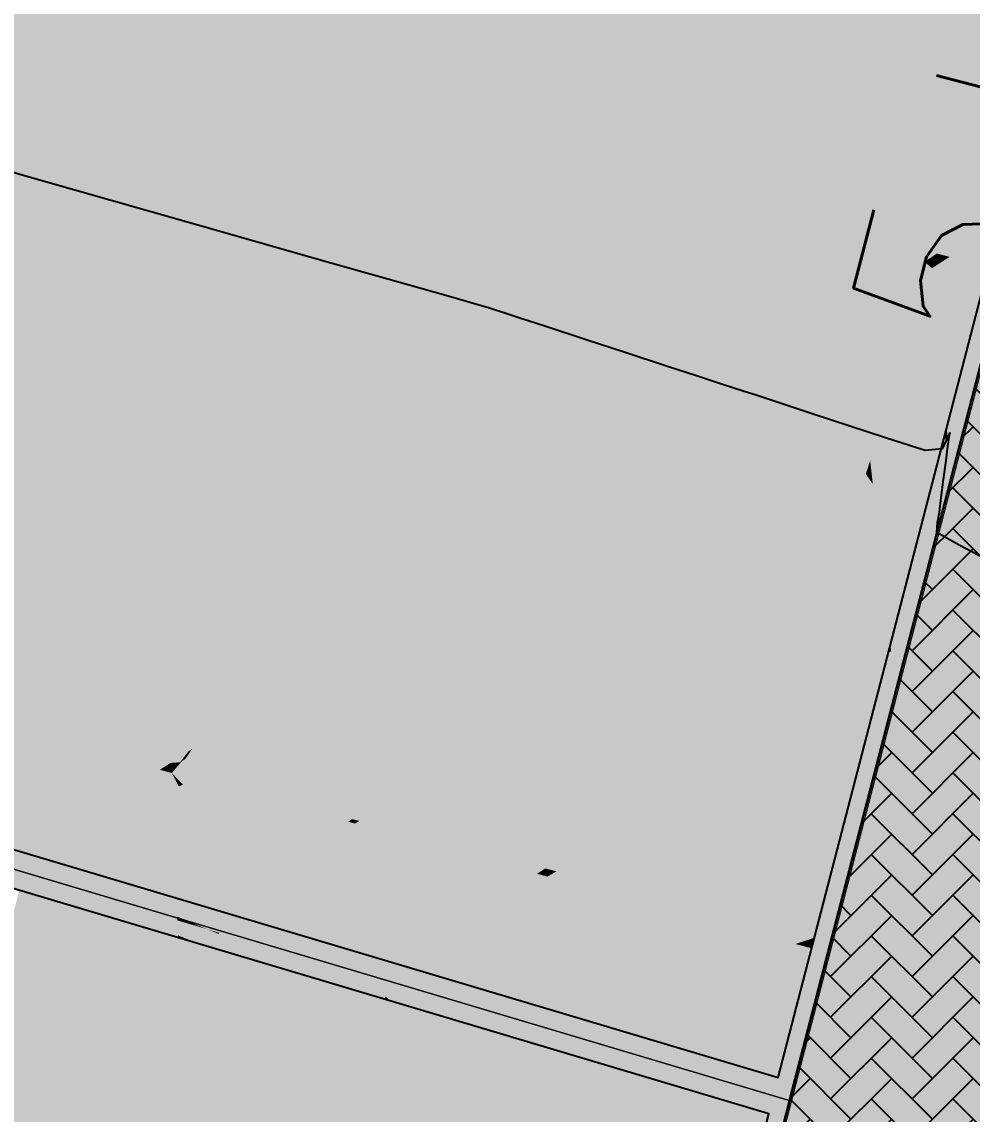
# Model space of a CAD drawing. Header units: millimetres. Extents: x 340454 to 342791, y 6993867 to 6995092.
# Drawn here: x 340758.63 to 340763.66, y 6994481.65 to 6994487.43 of the extents above; entities that cross this region are included whole.
import ezdxf

# ---------------------------------------------------------------- set-up
doc = ezdxf.new("R2010")
doc.units = ezdxf.units.MM
doc.header["$LTSCALE"] = 10
doc.layers.add('_1 TXT_Estaca', color=4, linetype='Continuous', lineweight=30)
for name, color, linetype in [('A-MODELAGEM', 7, 'Continuous'), ('F-HZ-CORREDOR-FEAT', 2, 'Continuous'), ('Lotes', 7, 'Continuous'), ('T-HM-CURVA_INTERMEDIARIA', 45, 'Continuous'), ('TRAMA', 7, 'Continuous'), ('URB-Quadras', 3, 'Continuous')]:
    doc.layers.add(name, color=color, linetype=linetype)
doc.styles.add('Padrao', font='romans.shx', dxfattribs={"height": 1.5})
pattern_1 = [(45, (337861.49948, 6993610.78793), (0, 0.215526147), [0.4572, -0.1524]), (135, (337861.60724, 6993610.8957), (2e-17, 0.215526147), [0.4572, -0.1524])]

msp = doc.modelspace()

# ---------------------------------------------------------------- hatches: boundary and pattern name
at = {"layer": 'TRAMA'}
h = msp.add_hatch(dxfattribs=at)
h.set_pattern_fill('MUDST', color=253, scale=0.8)
h.set_pattern_definition([(0, (340635.80378, 6994418.6693), (0.4, 0.2), [0.2, -0.2, 0, -0.2, 0, -0.2])])
edge = h.paths.add_edge_path()
edge.add_line((340775.2416, 6994463.544), (340773.927, 6994467.4514))
edge.add_line((340773.927, 6994467.4514), (340773.9635, 6994470.0807))
edge.add_line((340773.9635, 6994470.0807), (340774.8764, 6994473.1847))
edge.add_line((340774.8764, 6994473.1847), (340775.2781, 6994475.8504))
edge.add_line((340775.2781, 6994475.8504), (340772.3567, 6994478.4797))
edge.add_line((340772.3567, 6994478.4797), (340772.1113, 6994478.5688))
edge.add_arc((340767.3696, 6994475.5454), 5.6236, -34.9514, 32.52204, ccw=False)
edge.add_arc((340777.8891, 6994467.0811), 7.9004, 138.42555, 185.75499)
edge.add_arc((340763.7674, 6994465.3081), 6.3375, 8.40289, 8.90329, ccw=False)
edge.add_arc((340763.7122, 6994465.6748), 6.3493, -132.91346, 5.05414, ccw=False)
edge.add_line((340759.389, 6994461.0247), (340758.6533, 6994458.1897))
edge.add_arc((340759.3499, 6994458.087), 0.7041, 171.61316, 219.18422)
edge.add_arc((340763.3772, 6994463.7126), 7.6002, 233.00768, 307.83901)
edge.add_arc((340770.7517, 6994453.5096), 5.0003, -10.29083, 122.84783, ccw=False)
edge.add_arc((340781.3976, 6994453.0042), 5.7391, 183.87556, 221.05114)
edge.add_arc((340774.748, 6994446.1866), 3.8318, -82.83535, 52.70984, ccw=False)
edge.add_line((340775.2259, 6994442.3847), (340779.3157, 6994440.2221))
edge.add_line((340779.3157, 6994440.2221), (340785.1272, 6994436.4533))
edge.add_line((340785.1272, 6994436.4533), (340786.6922, 6994435.4383))
edge.add_line((340786.6922, 6994435.4383), (340788.1895, 6994434.0507))
edge.add_line((340788.1895, 6994434.0507), (340789.8327, 6994433.5942))
edge.add_line((340789.8327, 6994433.5942), (340792.4255, 6994434.3976))
edge.add_line((340792.4255, 6994434.3976), (340794.8357, 6994432.9734))
edge.add_line((340794.8357, 6994432.9734), (340795.3493, 6994431.341))
edge.add_line((340795.3493, 6994431.341), (340796.2247, 6994427.2268))
edge.add_line((340796.2247, 6994427.2268), (340803.3064, 6994425.217))
edge.add_line((340803.3064, 6994425.217), (340814.8207, 6994465.865))
edge.add_arc((340823.0025, 6994471.6204), 10.0032, 142.14748, 215.12391, ccw=False)
edge.add_line((340815.104, 6994477.7587), (340815.44, 6994514.818))
edge.add_arc((340798.378, 6994522.6335), 18.7669, 303.1044, 335.38903, ccw=False)
edge.add_line((340808.6278, 6994506.913), (340808.0057, 6994472.3847))
edge.add_line((340808.0057, 6994472.3847), (340798.5128, 6994433.3732))
edge.add_line((340798.5128, 6994433.3732), (340797.6269, 6994433.8187))
edge.add_line((340797.6269, 6994433.8187), (340792.77, 6994436.1193))
edge.add_line((340792.77, 6994436.1193), (340790.9442, 6994439.5885))
edge.add_line((340790.9442, 6994439.5885), (340792.1858, 6994442.5464))
edge.add_line((340792.1858, 6994442.5464), (340790.9442, 6994444.7009))
edge.add_line((340790.9442, 6994444.7009), (340790.2868, 6994446.7459))
edge.add_line((340790.2868, 6994446.7459), (340790.725, 6994449.996))
edge.add_line((340790.725, 6994449.996), (340789.2643, 6994450.3977))
edge.add_line((340789.2643, 6994450.3977), (340786.1969, 6994450.069))
edge.add_line((340786.1969, 6994450.069), (340784.371, 6994449.6673))
edge.add_line((340784.371, 6994449.6673), (340784.9188, 6994447.7319))
edge.add_line((340784.9188, 6994447.7319), (340783.7867, 6994445.5774))
edge.add_line((340783.7867, 6994445.5774), (340782.1434, 6994445.3217))
edge.add_line((340782.1434, 6994445.3217), (340778.163, 6994448.1701))
edge.add_line((340778.163, 6994448.1701), (340777.8709, 6994452.2601))
edge.add_line((340777.8709, 6994452.2601), (340777.177, 6994455.2545))
edge.add_line((340777.177, 6994455.2545), (340776.4467, 6994460.0383))
edge.add_line((340776.4467, 6994460.0383), (340775.2416, 6994463.544))
h = msp.add_hatch(dxfattribs=at)
h.set_pattern_fill('AR-HBONE', color=253, scale=0.0015)
h.set_pattern_definition(pattern_1)
h.paths.add_polyline_path([(340765.9469, 6994489.8765), (340765.6538, 6994489.949), (340765.2686, 6994490.0442), (340764.879, 6994490.1405), (340763.4974, 6994484.817), (340763.9211, 6994484.1399), (340764.3208, 6994483.6107)])
h = msp.add_hatch(dxfattribs=at)
h.set_pattern_fill('AR-HBONE', color=253, scale=0.0015)
h.set_pattern_definition(pattern_1)
h.paths.add_polyline_path([(340764.3208, 6994483.6107), (340763.9211, 6994484.1399), (340763.4974, 6994484.817), (340762.7081, 6994481.7757), (340761.7563, 6994478.1081), (340762.8928, 6994478.1081), (340763.7438, 6994481.3873)])
h = msp.add_hatch(dxfattribs=at)
h.set_pattern_fill('AR-HBONE', color=253, scale=0.0015)
h.set_pattern_definition(pattern_1)
edge = h.paths.add_edge_path()
edge.add_arc((340765.1378, 6994481.2984), 0.5648, 180, 198.81573, ccw=False)
edge.add_arc((340765.1378, 6994481.2984), 0.5648, 132.08707, 180, ccw=False)
edge.add_line((340764.7593, 6994481.7176), (340765.0128, 6994482.6943))
edge.add_line((340765.0128, 6994482.6943), (340764.6283, 6994483.2034))
edge.add_line((340764.6283, 6994483.2034), (340764.1309, 6994481.2868))
edge.add_line((340764.1309, 6994481.2868), (340763.306, 6994478.1081))
edge.add_line((340763.306, 6994478.1081), (340763.8226, 6994478.1081))
edge.add_line((340763.8226, 6994478.1081), (340764.6033, 6994481.1163))

# ---------------------------------------------------------------- linework, layer by layer
at = {"lineweight": 20}
for points in [[(340733.7611, 6994503.5006, -0.020185), (340729.4316, 6994491.6366), (340762.7064, 6994481.7173), (340765.7, 6994493.2524), (340733.7611, 6994503.5006, -0.020627)], [(340759.0065, 6994467.4608), (340762.7064, 6994481.7173), (340729.4316, 6994491.6366, -0.02533), (340722.6396, 6994477.3185), (340759.0065, 6994467.4608)]]:
    msp.add_lwpolyline(points, format="xyb", close=True, dxfattribs=at)
at = {"layer": 'A-MODELAGEM', "color": 161, "linetype": 'Continuous', "lineweight": -3}
for points in [[(340758.5772, 6994489.9271), (340756.895, 6994484.1363), (340759.2328, 6994484.9205)], [(340763.4459, 6994488.7075), (340758.5772, 6994489.9271), (340761.4438, 6994486.0911)], [(340758.5772, 6994489.9271), (340761.4437, 6994486.091), (340761.4438, 6994486.0911)], [(340758.5772, 6994489.9271), (340759.2328, 6994484.9205), (340761.4437, 6994486.091)], [(340763.446, 6994488.7074), (340763.4459, 6994488.7075), (340761.4438, 6994486.0911)], [(340763.446, 6994488.7074), (340761.4438, 6994486.0911), (340761.4443, 6994486.0913)], [(340763.4462, 6994488.707), (340763.446, 6994488.7074), (340761.4443, 6994486.0913)], [(340763.4462, 6994488.707), (340761.4443, 6994486.0913), (340761.4449, 6994486.0917)], [(340763.4465, 6994488.7064), (340763.4462, 6994488.707), (340761.4449, 6994486.0917)], [(340763.4465, 6994488.7064), (340761.4449, 6994486.0917), (340761.4458, 6994486.0921)], [(340763.4469, 6994488.7056), (340763.4465, 6994488.7064), (340761.4458, 6994486.0921)], [(340763.4469, 6994488.7056), (340761.4458, 6994486.0921), (340761.831, 6994486.2961)], [(340763.4469, 6994488.7056), (340761.831, 6994486.2961), (340763.6126, 6994488.4013)], [(340763.6126, 6994488.4013), (340761.831, 6994486.2961), (340762.5053, 6994486.6531)], [(340763.6126, 6994488.4013), (340762.5053, 6994486.6531), (340763.8205, 6994488.0194)], [(340763.8205, 6994488.0194), (340762.5053, 6994486.6531), (340763.8487, 6994487.3643)], [(340763.8487, 6994487.3643), (340762.5053, 6994486.6531), (340763.4014, 6994486.9254)], [(340763.8487, 6994487.3643), (340763.4014, 6994486.9254), (340763.8271, 6994487.2971)], [(340763.8271, 6994487.2971), (340763.4014, 6994486.9254), (340763.766, 6994487.1074)], [(340763.8271, 6994487.2971), (340763.4747, 6994486.2018), (340763.8334, 6994486.1087)], [(340763.766, 6994487.1074), (340763.4014, 6994486.9254), (340763.7528, 6994487.0661)], [(340763.7528, 6994487.0661), (340763.0945, 6994486.6574), (340763.4747, 6994486.2018)], [(340763.7528, 6994487.0661), (340763.4014, 6994486.9254), (340763.0945, 6994486.6574)], [(340763.8316, 6994486.451), (340763.7528, 6994487.0661), (340763.4747, 6994486.2018)], [(340763.4014, 6994486.9254), (340762.5053, 6994486.6531), (340762.1812, 6994486.3164)], [(340763.4014, 6994486.9254), (340762.1812, 6994486.3164), (340763.0945, 6994486.6574)], [(340763.0945, 6994486.6574), (340761.3392, 6994485.1245), (340763.4099, 6994486.1578)], [(340763.0945, 6994486.6574), (340761.6402, 6994485.7544), (340761.3392, 6994485.1245)], [(340763.0945, 6994486.6574), (340762.1812, 6994486.3164), (340761.6402, 6994485.7544)], [(340762.5053, 6994486.6531), (340761.831, 6994486.2961), (340762.1812, 6994486.3164)], [(340763.0945, 6994486.6574), (340763.4099, 6994486.1578), (340763.4747, 6994486.2018)], [(340763.8069, 6994486.3559), (340763.8316, 6994486.451), (340763.4747, 6994486.2018)], [(340763.8069, 6994486.3559), (340763.4747, 6994486.2018), (340763.49, 6994486.1978)], [(340763.8069, 6994486.3559), (340763.49, 6994486.1978), (340763.5424, 6994486.1842)], [(340763.7484, 6994486.1307), (340763.8069, 6994486.3559), (340763.5424, 6994486.1842)], [(340761.831, 6994486.2961), (340761.4458, 6994486.0921), (340761.6047, 6994486.0286)], [(340762.1812, 6994486.3164), (340761.831, 6994486.2961), (340761.6047, 6994486.0286)], [(340762.1812, 6994486.3164), (340761.6047, 6994486.0286), (340761.6402, 6994485.7544)], [(340763.4747, 6994486.2018), (340763.1222, 6994485.1065), (340763.5448, 6994484.9968)], [(340763.4747, 6994486.2018), (340763.4099, 6994486.1578), (340763.4702, 6994486.1879)], [(340763.4702, 6994486.1879), (340763.4099, 6994486.1578), (340763.4496, 6994486.124)], [(340763.4781, 6994486.1425), (340763.4702, 6994486.1879), (340763.4496, 6994486.124)], [(340763.4753, 6994486.1905), (340763.4747, 6994486.2018), (340763.4702, 6994486.1879)], [(340763.4781, 6994486.1425), (340763.4753, 6994486.1905), (340763.4702, 6994486.1879)], [(340763.4747, 6994486.2018), (340763.5448, 6994484.9968), (340763.8334, 6994486.1087)], [(340763.49, 6994486.1978), (340763.4747, 6994486.2018), (340763.4753, 6994486.1905)], [(340763.4781, 6994486.1425), (340763.49, 6994486.1978), (340763.4753, 6994486.1905)], [(340763.5424, 6994486.1842), (340763.49, 6994486.1978), (340763.4781, 6994486.1425)], [(340763.4881, 6994485.9713), (340763.5424, 6994486.1842), (340763.4781, 6994486.1425)], [(340763.7484, 6994486.1307), (340763.5424, 6994486.1842), (340763.4881, 6994485.9713)], [(340763.4099, 6994486.1578), (340761.3392, 6994485.1245), (340761.3892, 6994484.7862)], [(340763.4099, 6994486.1578), (340761.3892, 6994484.7862), (340763.4496, 6994486.124)], [(340763.4496, 6994486.124), (340761.3892, 6994484.7862), (340763.379, 6994485.9045)], [(340763.4881, 6994485.9713), (340763.4496, 6994486.124), (340763.379, 6994485.9045)], [(340763.4881, 6994485.9713), (340763.4781, 6994486.1425), (340763.4496, 6994486.124)], [(340763.5282, 6994485.2821), (340763.7484, 6994486.1307), (340763.4881, 6994485.9713)], [(340763.5319, 6994485.2187), (340763.7484, 6994486.1307), (340763.5282, 6994485.2821)], [(340763.5319, 6994485.2187), (340763.7724, 6994486.1245), (340763.7484, 6994486.1307)], [(340763.8334, 6994486.1087), (340763.5448, 6994484.9968), (340765.5194, 6994484.6459)], [(340761.4437, 6994486.091), (340759.2328, 6994484.9205), (340761.2669, 6994485.8601)], [(340761.4437, 6994486.091), (340761.2669, 6994485.8601), (340761.2671, 6994485.8602)], [(340761.4437, 6994486.091), (340761.2671, 6994485.8602), (340761.2675, 6994485.8603)], [(340761.4443, 6994486.0913), (340761.4438, 6994486.0911), (340761.2675, 6994485.8603)], [(340761.4443, 6994486.0913), (340761.2675, 6994485.8603), (340761.268, 6994485.8606)], [(340761.4438, 6994486.0911), (340761.4437, 6994486.091), (340761.2675, 6994485.8603)], [(340761.4449, 6994486.0917), (340761.4443, 6994486.0913), (340761.268, 6994485.8606)], [(340761.4449, 6994486.0917), (340761.268, 6994485.8606), (340761.2688, 6994485.861)], [(340761.4458, 6994486.0921), (340761.4449, 6994486.0917), (340761.2688, 6994485.861)], [(340761.6047, 6994486.0286), (340761.4458, 6994486.0921), (340761.2688, 6994485.861)], [(340761.6047, 6994486.0286), (340761.2688, 6994485.861), (340761.0762, 6994485.4041)], [(340761.6047, 6994486.0286), (340761.0762, 6994485.4041), (340761.6402, 6994485.7544)], [(340763.5282, 6994485.2821), (340763.4881, 6994485.9713), (340763.379, 6994485.9045)], [(340763.379, 6994485.9045), (340761.3892, 6994484.7862), (340759.8807, 6994483.7623)], [(340763.379, 6994485.9045), (340759.8807, 6994483.7623), (340763.1222, 6994485.1065)], [(340763.5282, 6994485.2821), (340763.379, 6994485.9045), (340763.1222, 6994485.1065)], [(340761.2669, 6994485.8601), (340759.2328, 6994484.9205), (340759.2421, 6994484.8495)], [(340761.2669, 6994485.8601), (340759.2421, 6994484.8495), (340760.7749, 6994485.217)], [(340761.2669, 6994485.8601), (340760.7749, 6994485.217), (340760.775, 6994485.2171)], [(340761.2669, 6994485.8601), (340760.775, 6994485.2171), (340760.7753, 6994485.2173)], [(340761.2675, 6994485.8603), (340761.2671, 6994485.8602), (340760.7753, 6994485.2173)], [(340761.2675, 6994485.8603), (340760.7753, 6994485.2173), (340760.7758, 6994485.2176)], [(340761.2671, 6994485.8602), (340761.2669, 6994485.8601), (340760.7753, 6994485.2173)], [(340761.268, 6994485.8606), (340761.2675, 6994485.8603), (340760.7758, 6994485.2176)], [(340761.268, 6994485.8606), (340760.7758, 6994485.2176), (340760.7765, 6994485.218)], [(340761.2688, 6994485.861), (340761.268, 6994485.8606), (340760.7765, 6994485.218)], [(340761.2688, 6994485.861), (340760.7765, 6994485.218), (340761.0762, 6994485.4041)], [(340761.6402, 6994485.7544), (340761.0762, 6994485.4041), (340760.7519, 6994484.8315)], [(340761.6402, 6994485.7544), (340760.7519, 6994484.8315), (340761.3392, 6994485.1245)], [(340761.0762, 6994485.4041), (340760.7765, 6994485.218), (340760.4744, 6994484.693)], [(340761.0762, 6994485.4041), (340760.4744, 6994484.693), (340760.7519, 6994484.8315)], [(340763.5282, 6994485.2821), (340763.1222, 6994485.1065), (340763.2071, 6994485.0845)], [(340763.513, 6994485.2236), (340763.5282, 6994485.2821), (340763.2071, 6994485.0845)], [(340763.5319, 6994485.2187), (340763.5282, 6994485.2821), (340763.513, 6994485.2236)], [(340760.7749, 6994485.217), (340759.2421, 6994484.8495), (340759.3129, 6994484.3092)], [(340760.7749, 6994485.217), (340759.3129, 6994484.3092), (340760.3118, 6994484.6119)], [(340760.775, 6994485.2171), (340760.7749, 6994485.217), (340760.3118, 6994484.6119)], [(340760.775, 6994485.2171), (340760.3118, 6994484.6119), (340760.312, 6994484.612)], [(340760.7753, 6994485.2173), (340760.775, 6994485.2171), (340760.312, 6994484.612)], [(340760.7753, 6994485.2173), (340760.312, 6994484.612), (340760.3123, 6994484.6121)], [(340760.7758, 6994485.2176), (340760.7753, 6994485.2173), (340760.3123, 6994484.6121)], [(340760.7758, 6994485.2176), (340760.3123, 6994484.6121), (340760.3127, 6994484.6123)], [(340760.7765, 6994485.218), (340760.7758, 6994485.2176), (340760.3127, 6994484.6123)], [(340760.7765, 6994485.218), (340760.3127, 6994484.6123), (340760.4744, 6994484.693)], [(340763.513, 6994485.2236), (340763.2071, 6994485.0845), (340763.2708, 6994485.0679)], [(340763.4599, 6994485.0188), (340763.513, 6994485.2236), (340763.2708, 6994485.0679)], [(340763.4776, 6994485.0142), (340763.513, 6994485.2236), (340763.4599, 6994485.0188)], [(340763.5319, 6994485.2187), (340763.513, 6994485.2236), (340763.4776, 6994485.0142)], [(340761.3392, 6994485.1245), (340760.7519, 6994484.8315), (340759.6838, 6994483.679)], [(340761.3392, 6994485.1245), (340759.6838, 6994483.679), (340761.3892, 6994484.7862)], [(340763.1222, 6994485.1065), (340759.425, 6994483.453), (340759.7311, 6994483.5041)], [(340763.1222, 6994485.1065), (340759.8807, 6994483.7623), (340759.425, 6994483.453)], [(340763.1222, 6994485.1065), (340759.7311, 6994483.5041), (340763.0994, 6994485.0355)], [(340763.1222, 6994485.1065), (340762.7698, 6994484.0112), (340763.2339, 6994484.0886)], [(340763.1286, 6994485.0488), (340763.1222, 6994485.1065), (340763.0994, 6994485.0355)], [(340763.1222, 6994485.1065), (340763.3125, 6994484.1017), (340763.5448, 6994484.9968)], [(340763.1222, 6994485.1065), (340763.2339, 6994484.0886), (340763.3125, 6994484.1017)], [(340763.2071, 6994485.0845), (340763.1222, 6994485.1065), (340763.1286, 6994485.0488)], [(340763.2071, 6994485.0845), (340763.1286, 6994485.0488), (340763.136, 6994484.9812)], [(340763.2708, 6994485.0679), (340763.2071, 6994485.0845), (340763.136, 6994484.9812)], [(340763.2708, 6994485.0679), (340763.136, 6994484.9812), (340763.1521, 6994484.8347)], [(340763.4599, 6994485.0188), (340763.2708, 6994485.0679), (340763.1521, 6994484.8347)], [(340763.0994, 6994485.0355), (340759.7311, 6994483.5041), (340761.2261, 6994483.7536)], [(340763.0994, 6994485.0355), (340761.2261, 6994483.7536), (340763.0678, 6994484.9374)], [(340763.136, 6994484.9812), (340763.0994, 6994485.0355), (340763.0678, 6994484.9374)], [(340763.136, 6994484.9812), (340763.1286, 6994485.0488), (340763.0994, 6994485.0355)], [(340763.2293, 6994484.1305), (340763.4599, 6994485.0188), (340763.1521, 6994484.8347)], [(340763.2333, 6994484.094), (340763.4599, 6994485.0188), (340763.2293, 6994484.1305)], [(340763.2333, 6994484.094), (340763.4776, 6994485.0142), (340763.4599, 6994485.0188)], [(340763.1521, 6994484.8347), (340763.136, 6994484.9812), (340763.0678, 6994484.9374)], [(340763.5448, 6994484.9968), (340763.3125, 6994484.1017), (340764.2789, 6994484.263)], [(340763.5448, 6994484.9968), (340764.2789, 6994484.263), (340765.5194, 6994484.6459)], [(340759.2328, 6994484.9205), (340756.895, 6994484.1363), (340757.4622, 6994483.9831)], [(340759.2328, 6994484.9205), (340757.4622, 6994483.9831), (340757.4907, 6994483.9754)], [(340759.2328, 6994484.9205), (340757.4907, 6994483.9754), (340759.2421, 6994484.8495)], [(340763.0678, 6994484.9374), (340761.2261, 6994483.7536), (340761.3902, 6994483.781)], [(340763.0678, 6994484.9374), (340761.3902, 6994483.781), (340763.0069, 6994484.7479)], [(340763.1521, 6994484.8347), (340763.0678, 6994484.9374), (340763.0069, 6994484.7479)], [(340759.2421, 6994484.8495), (340757.4907, 6994483.9754), (340758.3859, 6994483.7336)], [(340759.2421, 6994484.8495), (340758.3859, 6994483.7336), (340759.3129, 6994484.3092)], [(340760.7519, 6994484.8315), (340760.4744, 6994484.693), (340759.5738, 6994483.6076)], [(340760.7519, 6994484.8315), (340759.5738, 6994483.6076), (340759.6838, 6994483.679)], [(340763.2293, 6994484.1305), (340763.1521, 6994484.8347), (340763.0069, 6994484.7479)], [(340761.3892, 6994484.7862), (340759.6838, 6994483.679), (340759.8807, 6994483.7623)], [(340763.0069, 6994484.7479), (340761.3902, 6994483.781), (340762.7698, 6994484.0112)], [(340763.2293, 6994484.1305), (340763.0069, 6994484.7479), (340762.7698, 6994484.0112)], [(340760.4744, 6994484.693), (340760.3127, 6994484.6123), (340759.5339, 6994483.5817)], [(340760.4744, 6994484.693), (340759.5339, 6994483.5817), (340759.5738, 6994483.6076)], [(340760.3118, 6994484.6119), (340759.3129, 6994484.3092), (340759.3369, 6994484.1254)], [(340760.3118, 6994484.6119), (340759.3369, 6994484.1254), (340759.5133, 6994483.5683)], [(340760.3127, 6994484.6123), (340760.3123, 6994484.6121), (340759.5133, 6994483.5683)], [(340760.3127, 6994484.6123), (340759.5133, 6994483.5683), (340759.5339, 6994483.5817)], [(340760.3123, 6994484.6121), (340760.312, 6994484.612), (340759.5133, 6994483.5683)], [(340760.312, 6994484.612), (340760.3118, 6994484.6119), (340759.5133, 6994483.5683)], [(340759.3129, 6994484.3092), (340758.3859, 6994483.7336), (340758.4935, 6994483.7046)], [(340759.3129, 6994484.3092), (340758.4935, 6994483.7046), (340759.3369, 6994484.1254)], [(340765.1849, 6994483.3574), (340764.2789, 6994484.263), (340763.2563, 6994483.8849)], [(340764.2789, 6994484.263), (340763.3125, 6994484.1017), (340763.2563, 6994483.8849)], [(340759.3369, 6994484.1254), (340758.4935, 6994483.7046), (340759.3619, 6994483.47)], [(340759.3369, 6994484.1254), (340759.3619, 6994483.47), (340759.418, 6994483.5064)], [(340759.3369, 6994484.1254), (340759.418, 6994483.5064), (340759.5132, 6994483.5682)], [(340759.3369, 6994484.1254), (340759.5132, 6994483.5682), (340759.5133, 6994483.5683)], [(340763.2293, 6994484.1305), (340762.7698, 6994484.0112), (340762.9033, 6994483.9765)], [(340762.7698, 6994484.0112), (340763.2563, 6994483.8849), (340763.2339, 6994484.0886)], [(340763.2207, 6994484.0973), (340763.2293, 6994484.1305), (340762.9033, 6994483.9765)], [(340763.2207, 6994484.0973), (340762.9033, 6994483.9765), (340762.9929, 6994483.9533)], [(340763.1713, 6994483.907), (340763.2207, 6994484.0973), (340762.9929, 6994483.9533)], [(340763.1829, 6994483.904), (340763.2207, 6994484.0973), (340763.1713, 6994483.907)], [(340763.1829, 6994483.904), (340763.2333, 6994484.094), (340763.2207, 6994484.0973)], [(340763.2333, 6994484.094), (340763.2293, 6994484.1305), (340763.2207, 6994484.0973)], [(340763.2339, 6994484.0886), (340763.2563, 6994483.8849), (340763.3125, 6994484.1017)], [(340762.7442, 6994483.916), (340762.7698, 6994484.0112), (340761.3902, 6994483.781)], [(340762.7698, 6994484.0112), (340762.4143, 6994482.6894), (340762.9122, 6994482.5622)], [(340762.7779, 6994483.9288), (340762.7698, 6994484.0112), (340762.7442, 6994483.916)], [(340762.7698, 6994484.0112), (340762.9122, 6994482.5622), (340763.2563, 6994483.8849)], [(340762.9033, 6994483.9765), (340762.7698, 6994484.0112), (340762.7779, 6994483.9288)], [(340762.9033, 6994483.9765), (340762.7779, 6994483.9288), (340762.7882, 6994483.8239)], [(340762.9929, 6994483.9533), (340762.9033, 6994483.9765), (340762.7882, 6994483.8239)], [(340762.7442, 6994483.916), (340761.3902, 6994483.781), (340760.6833, 6994483.1316)], [(340762.7442, 6994483.916), (340760.6833, 6994483.1316), (340761.4022, 6994482.9479)], [(340762.7054, 6994483.7716), (340762.7442, 6994483.916), (340761.4022, 6994482.9479)], [(340762.7882, 6994483.8239), (340762.7442, 6994483.916), (340762.7054, 6994483.7716)], [(340762.7882, 6994483.8239), (340762.7779, 6994483.9288), (340762.7442, 6994483.916)], [(340762.9929, 6994483.9533), (340762.7882, 6994483.8239), (340762.8008, 6994483.6958)], [(340763.1713, 6994483.907), (340762.9929, 6994483.9533), (340762.8008, 6994483.6958)], [(340763.1713, 6994483.907), (340762.8008, 6994483.6958), (340762.8181, 6994483.5196)], [(340762.8875, 6994482.8135), (340763.1713, 6994483.907), (340762.8181, 6994483.5196)], [(340762.8891, 6994482.7975), (340763.1713, 6994483.907), (340762.8875, 6994482.8135)], [(340763.1829, 6994483.904), (340763.1713, 6994483.907), (340762.8891, 6994482.7975)], [(340763.2563, 6994483.8849), (340762.9122, 6994482.5622), (340762.9129, 6994482.562)], [(340763.2563, 6994483.8849), (340762.9129, 6994482.562), (340762.9158, 6994482.5613)], [(340765.1849, 6994483.3574), (340763.2563, 6994483.8849), (340762.9158, 6994482.5613)], [(340762.8008, 6994483.6958), (340762.7882, 6994483.8239), (340762.7054, 6994483.7716)], [(340759.8807, 6994483.7623), (340759.541, 6994483.5543), (340759.425, 6994483.453)], [(340759.8807, 6994483.7623), (340759.6838, 6994483.679), (340759.541, 6994483.5543)], [(340761.2261, 6994483.7536), (340759.7311, 6994483.5041), (340760.3793, 6994483.2092)], [(340761.2261, 6994483.7536), (340760.3793, 6994483.2092), (340760.4179, 6994483.1994)], [(340761.3902, 6994483.781), (340761.2261, 6994483.7536), (340760.4179, 6994483.1994)], [(340761.3902, 6994483.781), (340760.4179, 6994483.1994), (340760.6833, 6994483.1316)], [(340762.664, 6994483.6178), (340762.7054, 6994483.7716), (340761.4022, 6994482.9479)], [(340762.8008, 6994483.6958), (340762.7054, 6994483.7716), (340762.664, 6994483.6178)], [(340758.4935, 6994483.7046), (340757.7069, 6994483.312), (340758.6743, 6994483.0236)], [(340759.3619, 6994483.47), (340758.4935, 6994483.7046), (340758.6743, 6994483.0236)], [(340759.6838, 6994483.679), (340759.5738, 6994483.6076), (340759.541, 6994483.5543)], [(340762.8181, 6994483.5196), (340762.8008, 6994483.6958), (340762.664, 6994483.6178)], [(340762.664, 6994483.6178), (340761.4022, 6994482.9479), (340761.4618, 6994482.9327)], [(340762.5621, 6994483.2388), (340762.664, 6994483.6178), (340761.4618, 6994482.9327)], [(340762.8181, 6994483.5196), (340762.664, 6994483.6178), (340762.5621, 6994483.2388)], [(340759.5132, 6994483.5682), (340759.418, 6994483.5064), (340759.4686, 6994483.51)], [(340759.5132, 6994483.5682), (340759.4686, 6994483.51), (340759.4782, 6994483.5158)], [(340759.5339, 6994483.5817), (340759.5133, 6994483.5683), (340759.4782, 6994483.5158)], [(340759.5339, 6994483.5817), (340759.4782, 6994483.5158), (340759.496, 6994483.5267)], [(340759.5133, 6994483.5683), (340759.5132, 6994483.5682), (340759.4782, 6994483.5158)], [(340759.5738, 6994483.6076), (340759.5339, 6994483.5817), (340759.496, 6994483.5267)], [(340759.5738, 6994483.6076), (340759.496, 6994483.5267), (340759.541, 6994483.5543)], [(340759.418, 6994483.5064), (340759.3619, 6994483.47), (340759.3907, 6994483.4623)], [(340759.418, 6994483.5064), (340759.3907, 6994483.4623), (340759.4213, 6994483.481)], [(340759.4686, 6994483.51), (340759.418, 6994483.5064), (340759.4213, 6994483.481)], [(340759.4686, 6994483.51), (340759.4213, 6994483.481), (340759.425, 6994483.453)], [(340759.541, 6994483.5543), (340759.496, 6994483.5267), (340759.425, 6994483.453)], [(340759.496, 6994483.5267), (340759.4782, 6994483.5158), (340759.425, 6994483.453)], [(340759.4782, 6994483.5158), (340759.4686, 6994483.51), (340759.425, 6994483.453)], [(340759.7311, 6994483.5041), (340759.425, 6994483.453), (340759.5491, 6994483.4213)], [(340760.3793, 6994483.2092), (340759.7311, 6994483.5041), (340759.5491, 6994483.4213)], [(340762.8875, 6994482.8135), (340762.8181, 6994483.5196), (340762.5621, 6994483.2388)], [(340759.3907, 6994483.4623), (340759.3619, 6994483.47), (340758.6743, 6994483.0236)], [(340759.3907, 6994483.4623), (340758.6743, 6994483.0236), (340759.3678, 6994483.3389)], [(340759.425, 6994483.453), (340759.3907, 6994483.4623), (340759.3678, 6994483.3389)], [(340759.425, 6994483.453), (340759.3678, 6994483.3389), (340759.4283, 6994483.3664)], [(340759.4213, 6994483.481), (340759.3907, 6994483.4623), (340759.425, 6994483.453)], [(340759.5491, 6994483.4213), (340759.425, 6994483.453), (340759.5456, 6994483.4197)], [(340759.5456, 6994483.4197), (340759.425, 6994483.453), (340759.4838, 6994483.3916)], [(340759.4838, 6994483.3916), (340759.425, 6994483.453), (340759.4621, 6994483.3818)], [(340759.425, 6994483.453), (340759.4479, 6994483.3753), (340759.4621, 6994483.3818)], [(340759.425, 6994483.453), (340759.4395, 6994483.3715), (340759.4479, 6994483.3753)], [(340759.425, 6994483.453), (340759.4332, 6994483.3686), (340759.4395, 6994483.3715)], [(340759.425, 6994483.453), (340759.4283, 6994483.3664), (340759.4332, 6994483.3686)], [(340759.4838, 6994483.3916), (340759.4621, 6994483.3818), (340759.7592, 6994482.8106)], [(340759.9331, 6994482.9224), (340759.5456, 6994483.4197), (340759.4838, 6994483.3916)], [(340759.9331, 6994482.9224), (340759.4838, 6994483.3916), (340759.7592, 6994482.8106)], [(340760.3582, 6994483.1957), (340759.5491, 6994483.4213), (340759.5456, 6994483.4197)], [(340760.3582, 6994483.1957), (340759.5456, 6994483.4197), (340759.9331, 6994482.9224)], [(340760.3793, 6994483.2092), (340759.5491, 6994483.4213), (340760.3582, 6994483.1957)], [(340759.3678, 6994483.3389), (340758.6743, 6994483.0236), (340759.1403, 6994482.8847)], [(340759.3678, 6994483.3389), (340759.1403, 6994482.8847), (340759.4504, 6994482.7923)], [(340759.4283, 6994483.3664), (340759.3678, 6994483.3389), (340759.4504, 6994482.7923)], [(340759.4332, 6994483.3686), (340759.4283, 6994483.3664), (340759.4907, 6994482.7803)], [(340759.4283, 6994483.3664), (340759.4504, 6994482.7923), (340759.4907, 6994482.7803)], [(340759.4395, 6994483.3715), (340759.4332, 6994483.3686), (340759.4907, 6994482.7803)], [(340759.4479, 6994483.3753), (340759.4395, 6994483.3715), (340759.5481, 6994482.7631)], [(340759.4395, 6994483.3715), (340759.4907, 6994482.7803), (340759.5481, 6994482.7631)], [(340759.4621, 6994483.3818), (340759.4479, 6994483.3753), (340759.7592, 6994482.8106)], [(340759.4479, 6994483.3753), (340759.6363, 6994482.7368), (340759.7592, 6994482.8106)], [(340759.4479, 6994483.3753), (340759.5481, 6994482.7631), (340759.6363, 6994482.7368)], [(340765.1849, 6994483.3574), (340762.9158, 6994482.5613), (340763.9178, 6994482.3053)], [(340758.6421, 6994482.9154), (340757.7069, 6994483.312), (340757.6746, 6994483.2036)], [(340758.6421, 6994482.9154), (340758.6743, 6994483.0236), (340757.7069, 6994483.312)], [(340762.5621, 6994483.2388), (340761.4618, 6994482.9327), (340762.1278, 6994482.7626)], [(340762.4143, 6994482.6894), (340762.5621, 6994483.2388), (340762.1278, 6994482.7626)], [(340762.5751, 6994482.6476), (340762.5621, 6994483.2388), (340762.4143, 6994482.6894)], [(340762.8875, 6994482.8135), (340762.5621, 6994483.2388), (340762.5751, 6994482.6476)], [(340758.6421, 6994482.9154), (340757.6746, 6994483.2036), (340758.6172, 6994482.8319)], [(340760.3582, 6994483.1957), (340759.9331, 6994482.9224), (340759.941, 6994482.9142)], [(340760.3948, 6994483.1856), (340760.3582, 6994483.1957), (340759.941, 6994482.9142)], [(340760.3948, 6994483.1856), (340759.941, 6994482.9142), (340759.9867, 6994482.8665)], [(340760.6444, 6994483.1168), (340760.3948, 6994483.1856), (340759.9867, 6994482.8665)], [(340760.3948, 6994483.1856), (340760.3793, 6994483.2092), (340760.3582, 6994483.1957)], [(340760.4179, 6994483.1994), (340760.3793, 6994483.2092), (340760.3948, 6994483.1856)], [(340760.6444, 6994483.1168), (340760.4179, 6994483.1994), (340760.3948, 6994483.1856)], [(340760.6833, 6994483.1316), (340760.4179, 6994483.1994), (340760.6444, 6994483.1168)], [(340760.6444, 6994483.1168), (340759.9867, 6994482.8665), (340760.3004, 6994482.5389)], [(340760.6093, 6994482.4468), (340760.6444, 6994483.1168), (340760.3004, 6994482.5389)], [(340761.358, 6994482.92), (340760.6444, 6994483.1168), (340760.6093, 6994482.4468)], [(340761.358, 6994482.92), (340760.6833, 6994483.1316), (340760.6444, 6994483.1168)], [(340761.4022, 6994482.9479), (340760.6833, 6994483.1316), (340761.358, 6994482.92)], [(340759.0889, 6994482.7822), (340758.6743, 6994483.0236), (340758.6421, 6994482.9154)], [(340759.0889, 6994482.7822), (340759.116, 6994482.8363), (340758.6743, 6994483.0236)], [(340759.116, 6994482.8363), (340759.1403, 6994482.8847), (340758.6743, 6994483.0236)], [(340761.413, 6994482.9049), (340761.4022, 6994482.9479), (340761.358, 6994482.92)], [(340761.4618, 6994482.9327), (340761.4022, 6994482.9479), (340761.413, 6994482.9049)], [(340762.0878, 6994482.7188), (340761.4618, 6994482.9327), (340761.413, 6994482.9049)], [(340762.1278, 6994482.7626), (340761.4618, 6994482.9327), (340762.0878, 6994482.7188)], [(340758.6421, 6994482.9154), (340758.6172, 6994482.8319), (340759.0493, 6994482.7031)], [(340758.6421, 6994482.9154), (340759.0493, 6994482.7031), (340759.0709, 6994482.7462)], [(340759.0889, 6994482.7822), (340758.6421, 6994482.9154), (340759.0709, 6994482.7462)], [(340759.116, 6994482.8363), (340759.4504, 6994482.7923), (340759.1403, 6994482.8847)], [(340759.9331, 6994482.9224), (340759.7592, 6994482.8106), (340759.7613, 6994482.8066)], [(340759.941, 6994482.9142), (340759.9331, 6994482.9224), (340759.7613, 6994482.8066)], [(340759.941, 6994482.9142), (340759.7613, 6994482.8066), (340759.7725, 6994482.7849)], [(340759.9867, 6994482.8665), (340759.941, 6994482.9142), (340759.7725, 6994482.7849)], [(340759.9867, 6994482.8665), (340759.7725, 6994482.7849), (340759.8272, 6994482.68)], [(340760.3004, 6994482.5389), (340759.9867, 6994482.8665), (340759.8272, 6994482.68)], [(340761.413, 6994482.9049), (340761.358, 6994482.92), (340760.6093, 6994482.4468)], [(340761.5768, 6994482.1584), (340761.413, 6994482.9049), (340760.6093, 6994482.4468)], [(340762.0878, 6994482.7188), (340761.413, 6994482.9049), (340761.5768, 6994482.1584)], [(340759.0493, 6994482.7031), (340758.6172, 6994482.8319), (340758.0837, 6994480.7761)], [(340759.0889, 6994482.7822), (340759.4542, 6994482.6929), (340759.116, 6994482.8363)], [(340759.4542, 6994482.6929), (340759.4504, 6994482.7923), (340759.116, 6994482.8363)], [(340759.7592, 6994482.8106), (340759.6363, 6994482.7368), (340759.6418, 6994482.7352)], [(340759.7592, 6994482.8106), (340759.6418, 6994482.7352), (340759.7613, 6994482.8066)], [(340762.8838, 6994482.7989), (340762.8875, 6994482.8135), (340762.5751, 6994482.6476)], [(340762.8891, 6994482.7975), (340762.8875, 6994482.8135), (340762.8838, 6994482.7989)], [(340759.455, 6994482.6731), (340759.0889, 6994482.7822), (340759.0709, 6994482.7462)], [(340759.455, 6994482.6731), (340759.4542, 6994482.6929), (340759.0889, 6994482.7822)], [(340759.4542, 6994482.6929), (340759.4907, 6994482.7803), (340759.4504, 6994482.7923)], [(340759.5012, 6994482.673), (340759.4907, 6994482.7803), (340759.4542, 6994482.6929)], [(340759.5012, 6994482.673), (340759.5481, 6994482.7631), (340759.4907, 6994482.7803)], [(340759.5693, 6994482.6441), (340759.5481, 6994482.7631), (340759.5012, 6994482.673)], [(340759.6393, 6994482.7267), (340759.6363, 6994482.7368), (340759.5481, 6994482.7631)], [(340759.5693, 6994482.6441), (340759.6393, 6994482.7267), (340759.5481, 6994482.7631)], [(340759.7613, 6994482.8066), (340759.6418, 6994482.7352), (340759.7725, 6994482.7849)], [(340759.7725, 6994482.7849), (340759.6418, 6994482.7352), (340759.8272, 6994482.68)], [(340762.3991, 6994482.633), (340762.1278, 6994482.7626), (340762.0878, 6994482.7188)], [(340762.3991, 6994482.633), (340762.4143, 6994482.6894), (340762.1278, 6994482.7626)], [(340762.8275, 6994482.5821), (340762.8838, 6994482.7989), (340762.5751, 6994482.6476)], [(340762.8316, 6994482.5811), (340762.8838, 6994482.7989), (340762.8275, 6994482.5821)], [(340762.8891, 6994482.7975), (340762.8838, 6994482.7989), (340762.8316, 6994482.5811)], [(340759.0493, 6994482.7031), (340758.0837, 6994480.7761), (340759.4728, 6994482.2092)], [(340759.0709, 6994482.7462), (340759.0493, 6994482.7031), (340759.4581, 6994482.5935)], [(340759.4581, 6994482.5935), (340759.0493, 6994482.7031), (340759.4585, 6994482.5811)], [(340759.4585, 6994482.5811), (340759.0493, 6994482.7031), (340759.4728, 6994482.2092)], [(340759.455, 6994482.6731), (340759.0709, 6994482.7462), (340759.4581, 6994482.5935)], [(340759.455, 6994482.6731), (340759.5012, 6994482.673), (340759.4542, 6994482.6929)], [(340759.6096, 6994482.6271), (340759.6393, 6994482.7267), (340759.5693, 6994482.6441)], [(340759.6744, 6994482.6077), (340759.6393, 6994482.7267), (340759.6096, 6994482.6271)], [(340759.6393, 6994482.7267), (340759.6418, 6994482.7352), (340759.6363, 6994482.7368)], [(340759.8427, 6994482.6501), (340759.6418, 6994482.7352), (340759.6393, 6994482.7267)], [(340759.6744, 6994482.6077), (340759.8427, 6994482.6501), (340759.6393, 6994482.7267)], [(340759.8427, 6994482.6501), (340759.8272, 6994482.68), (340759.6418, 6994482.7352)], [(340762.3768, 6994482.5504), (340762.0878, 6994482.7188), (340761.5768, 6994482.1584)], [(340762.3768, 6994482.5504), (340762.3991, 6994482.633), (340762.0878, 6994482.7188)], [(340759.5026, 6994482.659), (340759.5012, 6994482.673), (340759.455, 6994482.6731)], [(340759.5026, 6994482.659), (340759.455, 6994482.6731), (340759.4581, 6994482.5935)], [(340759.5026, 6994482.659), (340759.4581, 6994482.5935), (340759.511, 6994482.5726)], [(340759.5026, 6994482.659), (340759.5693, 6994482.6441), (340759.5012, 6994482.673)], [(340759.5703, 6994482.6388), (340759.5693, 6994482.6441), (340759.5026, 6994482.659)], [(340759.5703, 6994482.6388), (340759.5026, 6994482.659), (340759.511, 6994482.5726)], [(340759.5703, 6994482.6388), (340759.511, 6994482.5726), (340759.5863, 6994482.5489)], [(340759.6096, 6994482.6271), (340759.5693, 6994482.6441), (340759.5703, 6994482.6388)], [(340759.6096, 6994482.6271), (340759.5703, 6994482.6388), (340759.5863, 6994482.5489)], [(340759.8996, 6994482.5406), (340759.8427, 6994482.6501), (340759.6744, 6994482.6077)], [(340760.3004, 6994482.5389), (340759.8272, 6994482.68), (340759.8427, 6994482.6501)], [(340760.434, 6994482.3994), (340760.3004, 6994482.5389), (340759.8427, 6994482.6501)], [(340760.434, 6994482.3994), (340759.8427, 6994482.6501), (340759.8996, 6994482.5406)], [(340762.3991, 6994482.633), (340762.8978, 6994482.5035), (340762.4143, 6994482.6894)], [(340762.4946, 6994482.6082), (340762.4143, 6994482.6894), (340762.3991, 6994482.633)], [(340762.4143, 6994482.6894), (340762.9125, 6994482.5601), (340762.9122, 6994482.5622)], [(340762.4143, 6994482.6894), (340762.8978, 6994482.5035), (340762.9125, 6994482.5601)], [(340762.5751, 6994482.6476), (340762.4143, 6994482.6894), (340762.5521, 6994482.6364)], [(340762.5521, 6994482.6364), (340762.4143, 6994482.6894), (340762.4946, 6994482.6082)], [(340762.7267, 6994482.548), (340762.5521, 6994482.6364), (340762.4946, 6994482.6082)], [(340762.7562, 6994482.558), (340762.5751, 6994482.6476), (340762.5521, 6994482.6364)], [(340762.7562, 6994482.558), (340762.5521, 6994482.6364), (340762.7267, 6994482.548)], [(340762.8275, 6994482.5821), (340762.5751, 6994482.6476), (340762.7562, 6994482.558)], [(340759.4581, 6994482.5935), (340759.4585, 6994482.5811), (340759.511, 6994482.5726)], [(340759.511, 6994482.5726), (340759.4585, 6994482.5811), (340759.5117, 6994482.5653)], [(340759.5117, 6994482.5653), (340759.4585, 6994482.5811), (340759.5298, 6994482.3796)], [(340759.4585, 6994482.5811), (340759.4728, 6994482.2092), (340759.5298, 6994482.3796)], [(340759.6096, 6994482.6271), (340759.5863, 6994482.5489), (340759.6765, 6994482.6007)], [(340759.6765, 6994482.6007), (340759.5863, 6994482.5489), (340759.5874, 6994482.5427)], [(340759.6765, 6994482.6007), (340759.5874, 6994482.5427), (340759.7039, 6994482.508)], [(340759.6744, 6994482.6077), (340759.6096, 6994482.6271), (340759.6765, 6994482.6007)], [(340759.8996, 6994482.5406), (340759.6744, 6994482.6077), (340759.6765, 6994482.6007)], [(340759.8996, 6994482.5406), (340759.6765, 6994482.6007), (340759.918, 6994482.5054)], [(340759.6765, 6994482.6007), (340759.7039, 6994482.508), (340759.918, 6994482.5054)], [(340761.9168, 6994480.8511), (340762.716, 6994481.8033), (340762.3991, 6994482.633)], [(340762.4221, 6994482.5727), (340762.3991, 6994482.633), (340762.3768, 6994482.5504)], [(340762.3991, 6994482.633), (340762.716, 6994481.8033), (340762.8958, 6994482.496)], [(340762.3991, 6994482.633), (340762.8958, 6994482.496), (340762.8978, 6994482.5035)], [(340762.4946, 6994482.6082), (340762.3991, 6994482.633), (340762.4221, 6994482.5727)], [(340762.4654, 6994482.4594), (340762.4946, 6994482.6082), (340762.4221, 6994482.5727)], [(340762.7267, 6994482.548), (340762.4946, 6994482.6082), (340762.4654, 6994482.4594)], [(340762.8153, 6994482.5352), (340762.8275, 6994482.5821), (340762.7562, 6994482.558)], [(340762.8191, 6994482.5338), (340762.8275, 6994482.5821), (340762.8153, 6994482.5352)], [(340762.8316, 6994482.5811), (340762.8275, 6994482.5821), (340762.8191, 6994482.5338)], [(340759.5863, 6994482.5489), (340759.511, 6994482.5726), (340759.5847, 6994482.5435)], [(340759.511, 6994482.5726), (340759.5117, 6994482.5653), (340759.5847, 6994482.5435)], [(340759.5847, 6994482.5435), (340759.5117, 6994482.5653), (340759.5298, 6994482.3796)], [(340759.5847, 6994482.5435), (340759.5298, 6994482.3796), (340759.5332, 6994482.3452)], [(340759.5874, 6994482.5427), (340759.5847, 6994482.5435), (340759.5332, 6994482.3452)], [(340759.5874, 6994482.5427), (340759.5332, 6994482.3452), (340759.9562, 6994480.4756)], [(340759.5863, 6994482.5489), (340759.5847, 6994482.5435), (340759.5874, 6994482.5427)], [(340759.7039, 6994482.508), (340759.5874, 6994482.5427), (340760.1409, 6994481.027)], [(340759.5874, 6994482.5427), (340759.9562, 6994480.4756), (340760.1409, 6994481.027)], [(340760.4581, 6994482.3742), (340760.434, 6994482.3994), (340759.8996, 6994482.5406)], [(340760.4581, 6994482.3742), (340759.8996, 6994482.5406), (340759.918, 6994482.5054)], [(340760.434, 6994482.3994), (340760.6093, 6994482.4468), (340760.3004, 6994482.5389)], [(340762.3407, 6994482.4172), (340762.3768, 6994482.5504), (340761.5768, 6994482.1584)], [(340762.4654, 6994482.4594), (340762.3768, 6994482.5504), (340762.3407, 6994482.4172)], [(340762.4654, 6994482.4594), (340762.4221, 6994482.5727), (340762.3768, 6994482.5504)], [(340762.7267, 6994482.548), (340762.4654, 6994482.4594), (340762.476, 6994482.4317)], [(340762.7978, 6994482.5295), (340762.7267, 6994482.548), (340762.476, 6994482.4317)], [(340762.7978, 6994482.5295), (340762.476, 6994482.4317), (340762.4781, 6994482.4261)], [(340762.8128, 6994482.5256), (340762.7978, 6994482.5295), (340762.4781, 6994482.4261)], [(340762.8128, 6994482.5256), (340762.4781, 6994482.4261), (340762.62, 6994482.0547)], [(340762.6621, 6994481.9446), (340762.8128, 6994482.5256), (340762.62, 6994482.0547)], [(340762.6624, 6994481.9437), (340762.8128, 6994482.5256), (340762.6621, 6994481.9446)], [(340762.6624, 6994481.9437), (340762.8167, 6994482.5246), (340762.8128, 6994482.5256)], [(340762.7978, 6994482.5295), (340762.7562, 6994482.558), (340762.7267, 6994482.548)], [(340762.8153, 6994482.5352), (340762.7562, 6994482.558), (340762.7978, 6994482.5295)], [(340762.8152, 6994482.5348), (340762.8153, 6994482.5352), (340762.7978, 6994482.5295)], [(340762.8128, 6994482.5256), (340762.8152, 6994482.5348), (340762.7978, 6994482.5295)], [(340762.8167, 6994482.5246), (340762.8152, 6994482.5348), (340762.8128, 6994482.5256)], [(340762.8191, 6994482.5338), (340762.8153, 6994482.5352), (340762.8152, 6994482.5348)], [(340762.8191, 6994482.5338), (340762.8152, 6994482.5348), (340762.8167, 6994482.5246)], [(340763.9178, 6994482.3053), (340762.9125, 6994482.5601), (340762.8978, 6994482.5035)], [(340762.9122, 6994482.5622), (340762.9125, 6994482.5601), (340762.9129, 6994482.562)], [(340762.9158, 6994482.5613), (340762.9129, 6994482.562), (340762.9125, 6994482.5601)], [(340763.9178, 6994482.3053), (340762.9158, 6994482.5613), (340762.9125, 6994482.5601)], [(340759.918, 6994482.5054), (340759.7039, 6994482.508), (340759.9557, 6994482.433)], [(340759.9557, 6994482.433), (340759.7039, 6994482.508), (340760.3548, 6994481.6657)], [(340760.3548, 6994481.6657), (340759.7039, 6994482.508), (340760.1409, 6994481.027)], [(340760.4581, 6994482.3742), (340759.918, 6994482.5054), (340760.5522, 6994482.2551)], [(340759.918, 6994482.5054), (340759.9557, 6994482.433), (340760.5522, 6994482.2551)], [(340763.9117, 6994482.2159), (340762.8958, 6994482.496), (340762.716, 6994481.8033)], [(340763.9117, 6994482.2159), (340762.8978, 6994482.5035), (340762.8958, 6994482.496)], [(340764.7932, 6994482.0817), (340762.8978, 6994482.5035), (340763.9117, 6994482.2159)], [(340764.7932, 6994482.0817), (340763.9178, 6994482.3053), (340762.8978, 6994482.5035)], [(340760.5522, 6994482.2551), (340759.9557, 6994482.433), (340760.3548, 6994481.6657)], [(340760.5771, 6994482.3388), (340760.6093, 6994482.4468), (340760.434, 6994482.3994)], [(340761.5446, 6994482.0505), (340760.6093, 6994482.4468), (340760.5771, 6994482.3388)], [(340761.5446, 6994482.0505), (340761.5768, 6994482.1584), (340760.6093, 6994482.4468)], [(340762.3329, 6994482.3882), (340762.3407, 6994482.4172), (340761.5768, 6994482.1584)], [(340762.4781, 6994482.4261), (340762.3329, 6994482.3882), (340762.3313, 6994482.3825)], [(340762.62, 6994482.0547), (340762.4781, 6994482.4261), (340762.3313, 6994482.3825)], [(340762.4781, 6994482.4261), (340762.476, 6994482.4317), (340762.3329, 6994482.3882)], [(340762.476, 6994482.4317), (340762.3407, 6994482.4172), (340762.3329, 6994482.3882)], [(340762.476, 6994482.4317), (340762.4654, 6994482.4594), (340762.3407, 6994482.4172)], [(340759.5298, 6994482.3796), (340759.4728, 6994482.2092), (340759.5332, 6994482.3452)], [(340760.5771, 6994482.3388), (340760.434, 6994482.3994), (340760.4581, 6994482.3742)], [(340760.5771, 6994482.3388), (340760.4581, 6994482.3742), (340760.5569, 6994482.271)], [(340760.4581, 6994482.3742), (340760.5522, 6994482.2551), (340760.5569, 6994482.271)], [(340762.3313, 6994482.3825), (340762.3329, 6994482.3882), (340761.5768, 6994482.1584)], [(340762.2188, 6994481.967), (340762.3313, 6994482.3825), (340761.5768, 6994482.1584)], [(340762.62, 6994482.0547), (340762.3313, 6994482.3825), (340762.2188, 6994481.967)], [(340759.5332, 6994482.3452), (340759.4728, 6994482.2092), (340759.4761, 6994482.1251)], [(340759.5332, 6994482.3452), (340759.4761, 6994482.1251), (340759.7701, 6994479.9197)], [(340759.5332, 6994482.3452), (340759.7701, 6994479.9197), (340759.9562, 6994480.4756)], [(340760.5771, 6994482.3388), (340760.5569, 6994482.271), (340760.5802, 6994482.2468)], [(340760.5771, 6994482.3388), (340760.5802, 6994482.2468), (340761.5197, 6994481.9667)], [(340761.5446, 6994482.0505), (340760.5771, 6994482.3388), (340761.5197, 6994481.9667)], [(340760.5522, 6994482.2551), (340760.3548, 6994481.6657), (340760.3843, 6994481.6089)], [(340760.5802, 6994482.2468), (340760.5522, 6994482.2551), (340760.3843, 6994481.6089)], [(340761.3457, 6994481.4475), (340760.5802, 6994482.2468), (340760.3843, 6994481.6089)], [(340760.5569, 6994482.271), (340760.5522, 6994482.2551), (340760.5802, 6994482.2468)], [(340761.5197, 6994481.9667), (340760.5802, 6994482.2468), (340761.3457, 6994481.4475)], [(340759.4728, 6994482.2092), (340758.0837, 6994480.7761), (340755.0475, 6994468.9846)], [(340759.4728, 6994482.2092), (340755.0475, 6994468.9846), (340759.4761, 6994482.1251)], [(340764.8215, 6994481.9578), (340763.9117, 6994482.2159), (340762.716, 6994481.8033)], [(340759.4761, 6994482.1251), (340755.0475, 6994468.9846), (340756.5732, 6994470.9448)], [(340759.4761, 6994482.1251), (340756.5732, 6994470.9448), (340759.5824, 6994479.3593)], [(340759.4761, 6994482.1251), (340759.5824, 6994479.3593), (340759.7701, 6994479.9197)], [(340761.5446, 6994482.0505), (340762.1993, 6994481.8947), (340761.5768, 6994482.1584)], [(340762.1993, 6994481.8947), (340762.2188, 6994481.967), (340761.5768, 6994482.1584)], [(340761.5446, 6994482.0505), (340761.5197, 6994481.9667), (340762.1741, 6994481.8019)], [(340762.1894, 6994481.8583), (340761.5446, 6994482.0505), (340762.1741, 6994481.8019)], [(340762.1894, 6994481.8583), (340762.1993, 6994481.8947), (340761.5446, 6994482.0505)], [(340762.62, 6994482.0547), (340762.2188, 6994481.967), (340762.5443, 6994481.87)], [(340762.6621, 6994481.9446), (340762.62, 6994482.0547), (340762.5443, 6994481.87)], [(340761.5197, 6994481.9667), (340761.3457, 6994481.4475), (340761.3764, 6994481.4154)], [(340762.1666, 6994481.7739), (340761.5197, 6994481.9667), (340761.3764, 6994481.4154)], [(340762.1741, 6994481.8019), (340761.5197, 6994481.9667), (340762.1666, 6994481.7739)], [(340762.5443, 6994481.87), (340762.2188, 6994481.967), (340762.1993, 6994481.8947)], [(340762.6618, 6994481.9438), (340762.6621, 6994481.9446), (340762.5443, 6994481.87)], [(340762.6356, 6994481.8427), (340762.6618, 6994481.9438), (340762.5443, 6994481.87)], [(340762.6356, 6994481.8427), (340762.6624, 6994481.9437), (340762.6618, 6994481.9438)], [(340762.6624, 6994481.9437), (340762.6621, 6994481.9446), (340762.6618, 6994481.9438)], [(340764.651, 6994481.3011), (340764.8215, 6994481.9578), (340762.716, 6994481.8033)], [(340762.5122, 6994481.7622), (340762.1993, 6994481.8947), (340762.1894, 6994481.8583)], [(340762.5122, 6994481.7622), (340762.5443, 6994481.87), (340762.1993, 6994481.8947)], [(340762.5122, 6994481.7622), (340762.1894, 6994481.8583), (340762.1741, 6994481.8019)], [(340762.6356, 6994481.8427), (340762.5443, 6994481.87), (340762.5122, 6994481.7622)], [(340762.1666, 6994481.7739), (340761.3764, 6994481.4154), (340761.9168, 6994480.8511)], [(340761.9168, 6994480.8511), (340762.4341, 6994480.7169), (340762.716, 6994481.8033)], [(340762.4047, 6994481.4323), (340762.1666, 6994481.7739), (340761.9168, 6994480.8511)], [(340762.4872, 6994481.6783), (340762.1741, 6994481.8019), (340762.1666, 6994481.7739)], [(340762.4872, 6994481.6783), (340762.1666, 6994481.7739), (340762.4047, 6994481.4323)], [(340762.5122, 6994481.7622), (340762.1741, 6994481.8019), (340762.4872, 6994481.6783)], [(340762.716, 6994481.8033), (340762.4341, 6994480.7169), (340764.5179, 6994480.7887)], [(340764.5619, 6994480.958), (340762.716, 6994481.8033), (340764.5179, 6994480.7887)], [(340764.5619, 6994480.958), (340764.651, 6994481.3011), (340762.716, 6994481.8033)], [(340762.5853, 6994481.649), (340762.5122, 6994481.7622), (340762.4872, 6994481.6783)], [(340760.3548, 6994481.6657), (340760.1409, 6994481.027), (340760.3843, 6994481.6089)], [(340762.4872, 6994481.6783), (340762.4047, 6994481.4323), (340762.4315, 6994481.4643)], [(340762.5848, 6994481.6469), (340762.4872, 6994481.6783), (340762.4315, 6994481.4643)], [(340762.5853, 6994481.649), (340762.4872, 6994481.6783), (340762.5848, 6994481.6469)]]:
    msp.add_solid(points, dxfattribs=at)
at = {"layer": 'F-HZ-CORREDOR-FEAT', "color": 2, "linetype": 'Continuous', "lineweight": -3}
for points in [[(340733.8258, 6994503.3748, 724.9761), (340733.5123, 6994502.4075, 724.8644), (340733.1925, 6994501.4423, 724.7527), (340732.8665, 6994500.4792, 724.641), (340732.5342, 6994499.5183, 724.5293), (340732.1957, 6994498.5595, 724.4176), (340731.8509, 6994497.6029, 724.306), (340731.5, 6994496.6486, 724.1943), (340731.1429, 6994495.6966, 724.0826), (340730.7796, 6994494.747, 723.9709), (340730.4101, 6994493.7997, 723.8592), (340730.0345, 6994492.8548, 723.7476), (340729.6527, 6994491.9124, 723.6359), (340729.5661, 6994491.7008, 723.6108), (340762.6356, 6994481.8427, 723.6924), (340765.5795, 6994493.186, 724.7524), (340733.8258, 6994503.3748, 724.9761)], [(340758.9351, 6994467.5837, 722.4697), (340762.5853, 6994481.649, 723.6758), (340729.4894, 6994491.515, 723.5886), (340729.0869, 6994490.5526, 723.474), (340728.6779, 6994489.5929, 723.3594), (340728.2625, 6994488.636, 723.2448), (340727.8408, 6994487.6818, 723.1302), (340727.4127, 6994486.7305, 723.0156), (340726.9783, 6994485.782, 722.9011), (340726.5376, 6994484.8365, 722.7865), (340726.0906, 6994483.8939, 722.6719), (340725.6374, 6994482.9543, 722.5573), (340725.1779, 6994482.0177, 722.4427), (340724.7121, 6994481.0843, 722.3281), (340724.2402, 6994480.1539, 722.2136), (340723.7621, 6994479.2268, 722.099), (340723.2778, 6994478.3028, 721.9844), (340722.7873, 6994477.3821, 721.8698), (340722.7873, 6994477.3821, 721.8698), (340758.9351, 6994467.5837, 722.4697)], [(340764.4039, 6994480.3496, 723.72), (340766.8922, 6994489.9332, 724.5), (340765.9399, 6994490.2447, 724.5), (340764.9876, 6994490.5562, 724.5), (340756.7035, 6994458.6356, 721.7628), (340754.7893, 6994451.2597, 721.1303), (340715.5581, 6994462.0342, 719.996), (340715.0514, 6994460.9264, 719.9019), (340714.6693, 6994460.0909, 719.831), (340714.149, 6994458.9532, 719.7272), (340710.749, 6994451.5191, 719.0487), (340711.7347, 6994451.2394, 719.049), (340712.6941, 6994450.9671, 719.049), (340716.6643, 6994459.6563, 719.83), (340754.2868, 6994449.3236, 720.6103), (340755.9916, 6994447.9496, 721)]]:
    msp.add_polyline3d(points, dxfattribs=at)
at = {"layer": 'Lotes', "color": 253}
for p, q in [((340765.6727, 6994493.1987), (340762.7081, 6994481.7757)), ((340762.7081, 6994481.7757), (340759.0082, 6994467.5191))]:
    msp.add_line(p, q, dxfattribs=at)
at = {"layer": 'Lotes'}
msp.add_lwpolyline([(340814.8297, 6994465.8967, -0.329637), (340815.1129, 6994477.7903), (340815.6276, 6994534.5473), (340837.6919, 6994554.8934, -0.019549), (340816.0881, 6994580.1396, -0.011155), (340804.4536, 6994595.5903), (340780.2367, 6994577.2322), (340785.5971, 6994569.9693), (340782.252, 6994557.0798), (340779.0084, 6994544.5814), (340775.4334, 6994530.806), (340771.774, 6994516.7056), (340768.9477, 6994505.8152), (340765.6816, 6994493.2304), (340762.688, 6994481.6953), (340758.9881, 6994467.4387), (340754.7892, 6994451.2595), (340715.3822, 6994462.0823, -0.041301), (340714.8638, 6994460.5161), (340710.7491, 6994451.5191), (340803.3137, 6994425.2493), (340814.8297, 6994465.8967, -0.329637)], format="xyb", close=True, dxfattribs=at)
at = {"layer": 'T-HM-CURVA_INTERMEDIARIA', "color": 45, "linetype": 'Continuous', "lineweight": -3, "elevation": 724, "flags": 128}
msp.add_lwpolyline([(340763.8682, 6994484.5142), (340763.5929, 6994484.6582), (340763.4744, 6994484.7252), (340763.4784, 6994484.7779), (340763.4885, 6994484.8336), (340763.4986, 6994484.9106), (340763.511, 6994485.0056), (340763.5242, 6994485.106), (340763.5341, 6994485.1817), (340763.5433, 6994485.2523), (340763.5036, 6994485.1678), (340763.4129, 6994485.1592), (340763.2035, 6994485.2266), (340762.82, 6994485.3524), (340762.5972, 6994485.4258), (340762.5231, 6994485.45), (340762.4489, 6994485.4742), (340762.3459, 6994485.5079), (340762.2018, 6994485.555), (340762.0489, 6994485.6049), (340761.8246, 6994485.6782), (340761.6235, 6994485.744), (340761.3997, 6994485.8171), (340761.2674, 6994485.8603), (340761.1872, 6994485.8868), (340761.1069, 6994485.9127), (340760.8626, 6994485.9824), (340760.2736, 6994486.1497), (340759.501, 6994486.3694), (340758.7061, 6994486.5959), (340758.0501, 6994486.7838)], dxfattribs=at)
at = {"layer": 'URB-Quadras', "color": 252, "lineweight": 0}
msp.add_lwpolyline([(340837.6919, 6994554.8934, -0.019549), (340816.0881, 6994580.1396, -0.011155), (340804.4536, 6994595.5903), (340780.2367, 6994577.2322), (340785.5971, 6994569.9693), (340782.252, 6994557.0798), (340779.0084, 6994544.5814), (340775.4334, 6994530.806), (340771.774, 6994516.7056), (340768.9477, 6994505.8152), (340765.6816, 6994493.2304), (340762.688, 6994481.6953), (340758.9881, 6994467.4387), (340754.7892, 6994451.2595), (340715.3822, 6994462.0823, -0.041301), (340714.8638, 6994460.5161), (340709.0659, 6994447.8388), (340802.2233, 6994421.4008), (340814.8147, 6994465.8437, -0.327026), (340815.1129, 6994477.7903), (340815.6276, 6994534.5473), (340837.6919, 6994554.8934, -0.019145)], format="xyb", close=True, dxfattribs=at)

# ---------------------------------------------------------------- texts
at = {"layer": '_1 TXT_Estaca', "color": 4, "linetype": 'Continuous', "lineweight": 30, "insert": (340764.3034, 6994486.9291), "char_height": 1, "attachment_point": 8, "rotation": 75.44512, "style": 'Padrao'}
msp.add_mtext('{\\C1;5+0}', dxfattribs=at)

doc.saveas('drawing.dxf')
